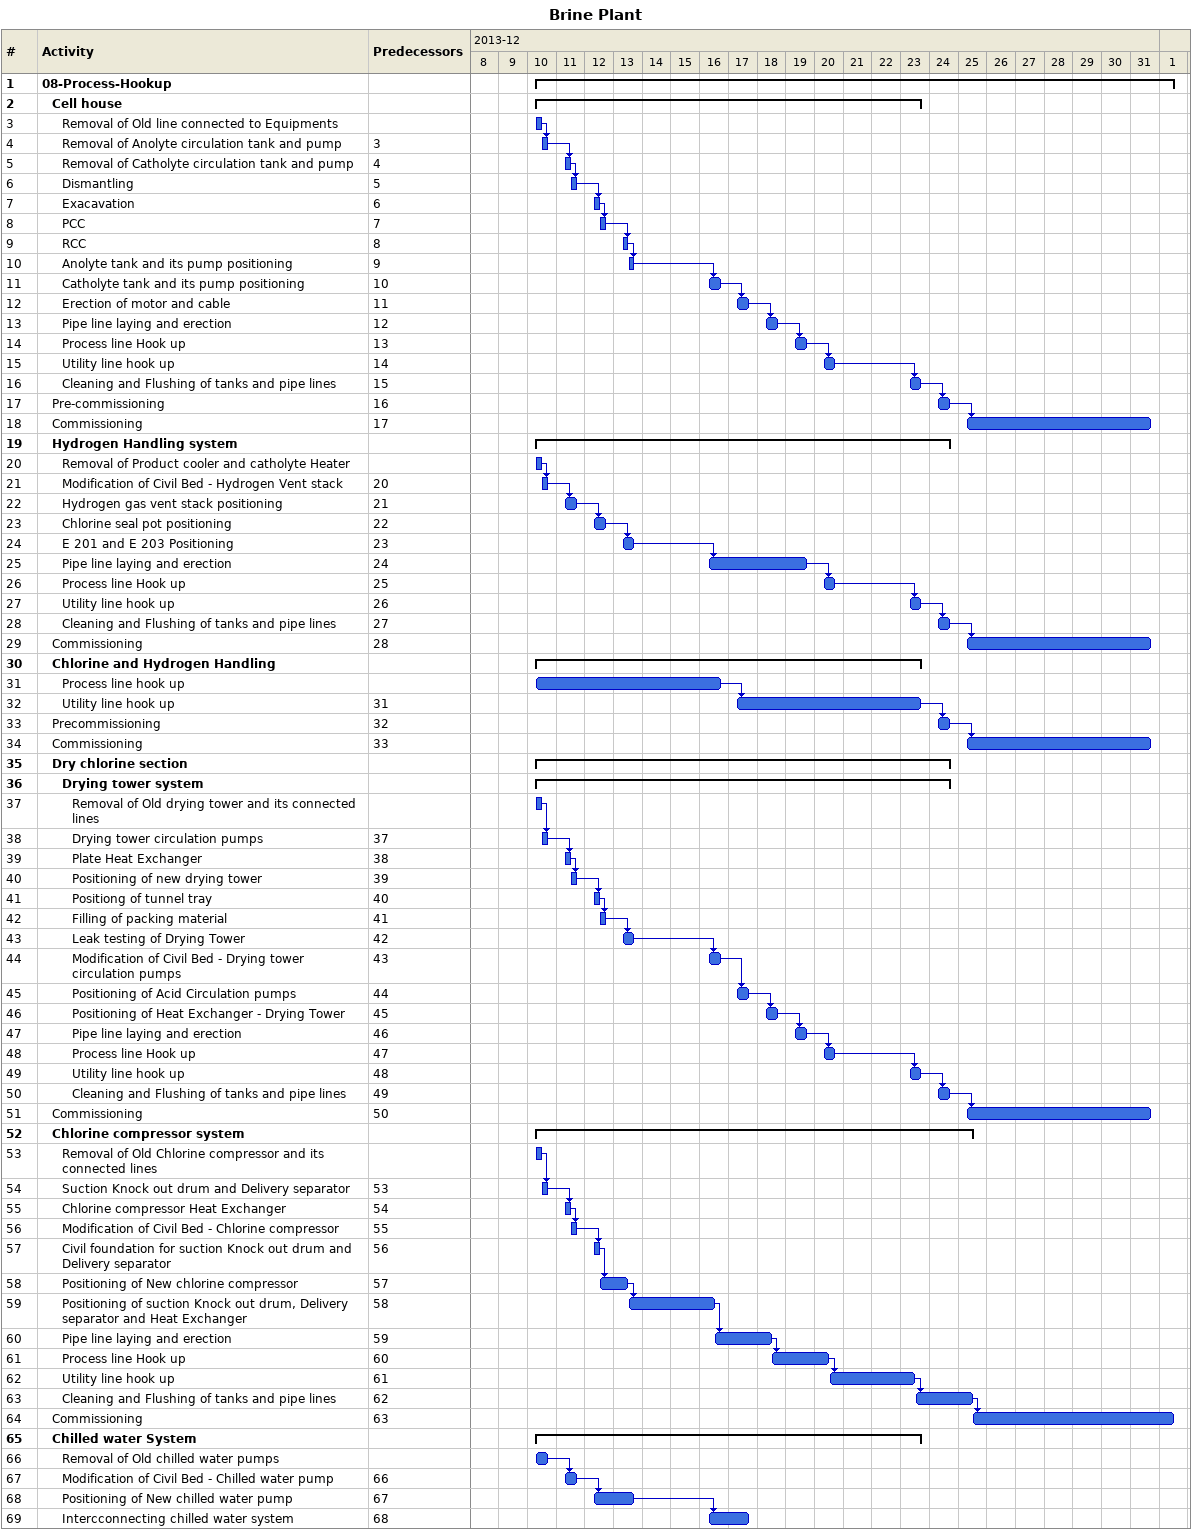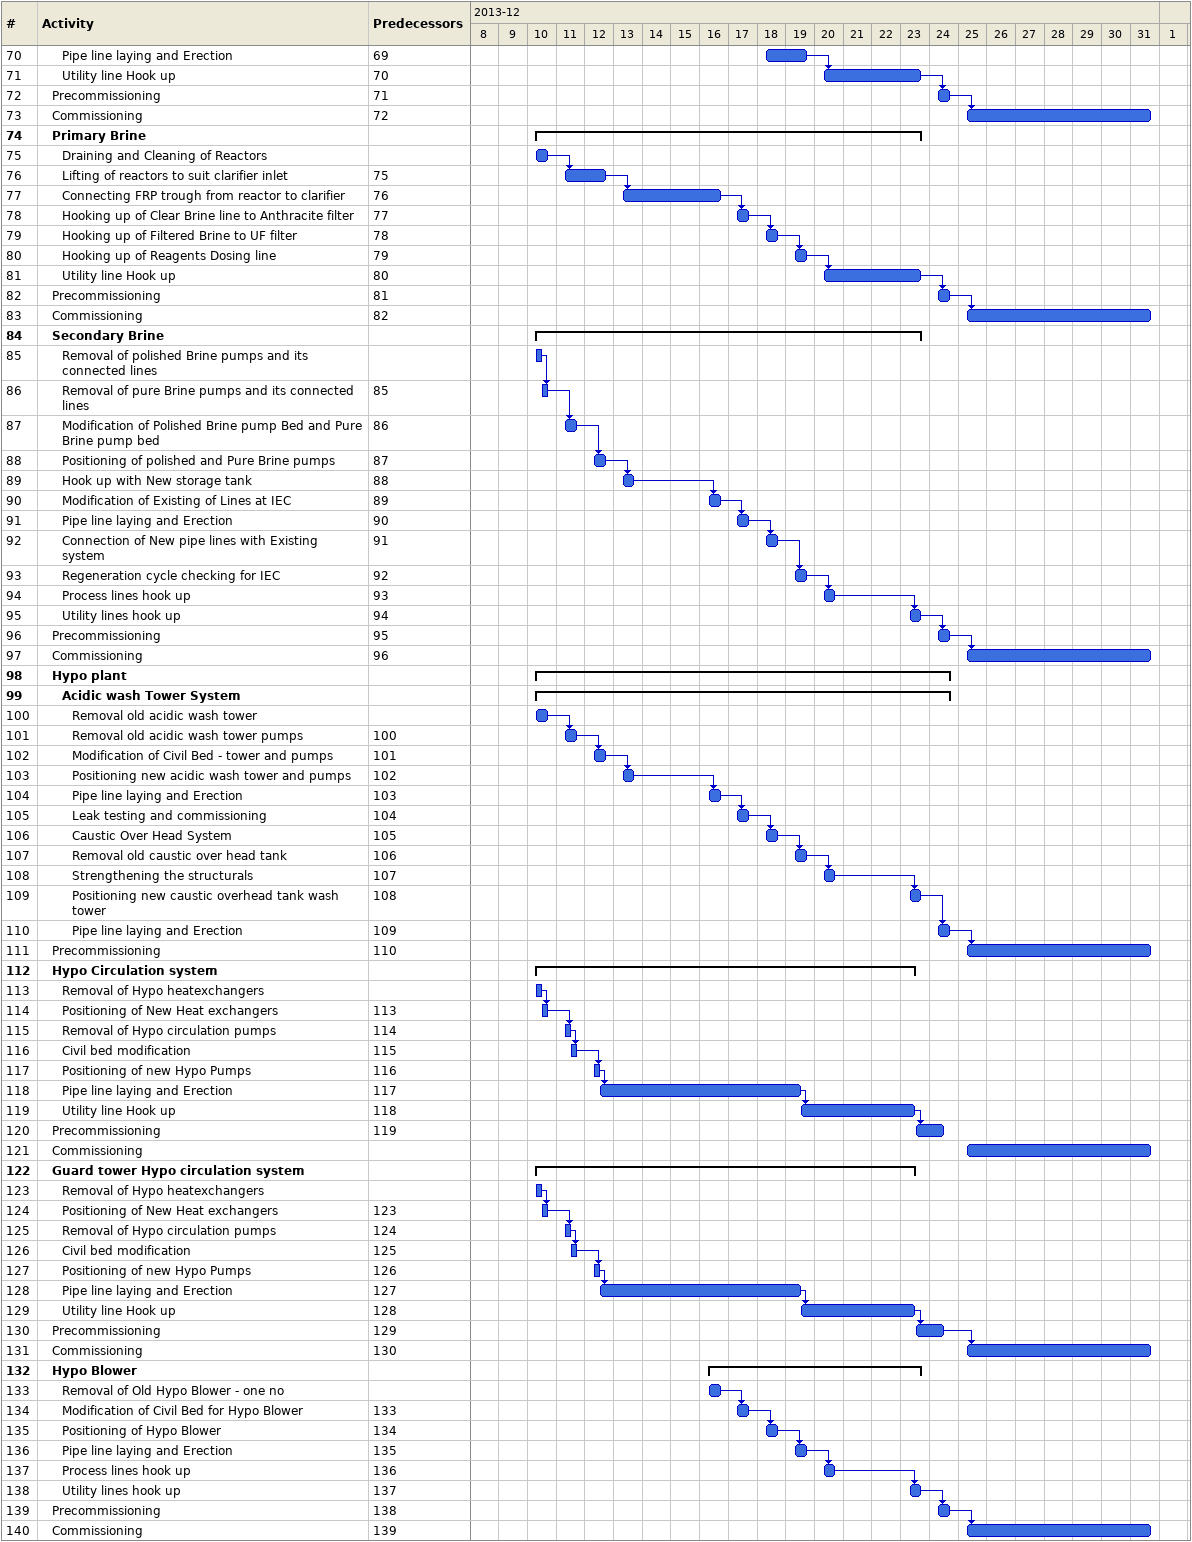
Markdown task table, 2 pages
Brine Plant

| ID | Level | Task | Start | Finish | Predecessors |
|---|---|---|---|---|---|
| 1 | 1 | **08-Process-Hookup** | 2013-12-10 | 2014-01-01 |  |
| 2 | 2 | **Cell house** | 2013-12-10 | 2013-12-23 |  |
| 3 | 3 | Removal of Old line connected to Equipments | 2013-12-10 | 2013-12-10 |  |
| 4 | 3 | Removal of Anolyte circulation tank and pump | 2013-12-10 | 2013-12-10 | 3 |
| 5 | 3 | Removal of Catholyte circulation tank and pump | 2013-12-11 | 2013-12-11 | 4 |
| 6 | 3 | Dismantling | 2013-12-11 | 2013-12-11 | 5 |
| 7 | 3 | Exacavation | 2013-12-12 | 2013-12-12 | 6 |
| 8 | 3 | PCC | 2013-12-12 | 2013-12-12 | 7 |
| 9 | 3 | RCC | 2013-12-13 | 2013-12-13 | 8 |
| 10 | 3 | Anolyte tank and its pump positioning | 2013-12-13 | 2013-12-13 | 9 |
| 11 | 3 | Catholyte tank and its pump positioning | 2013-12-16 | 2013-12-16 | 10 |
| 12 | 3 | Erection of motor and cable | 2013-12-17 | 2013-12-17 | 11 |
| 13 | 3 | Pipe line laying and erection | 2013-12-18 | 2013-12-18 | 12 |
| 14 | 3 | Process line Hook up | 2013-12-19 | 2013-12-19 | 13 |
| 15 | 3 | Utility line hook up | 2013-12-20 | 2013-12-20 | 14 |
| 16 | 3 | Cleaning and Flushing of tanks and pipe lines | 2013-12-23 | 2013-12-23 | 15 |
| 17 | 2 | Pre-commissioning | 2013-12-24 | 2013-12-24 | 16 |
| 18 | 2 | Commissioning | 2013-12-25 | 2013-12-31 | 17 |
| 19 | 2 | **Hydrogen Handling system** | 2013-12-10 | 2013-12-24 |  |
| 20 | 3 | Removal of Product cooler and catholyte Heater | 2013-12-10 | 2013-12-10 |  |
| 21 | 3 | Modification of Civil Bed - Hydrogen Vent stack | 2013-12-10 | 2013-12-10 | 20 |
| 22 | 3 | Hydrogen gas vent stack positioning | 2013-12-11 | 2013-12-11 | 21 |
| 23 | 3 | Chlorine seal pot positioning | 2013-12-12 | 2013-12-12 | 22 |
| 24 | 3 | E 201 and E 203 Positioning | 2013-12-13 | 2013-12-13 | 23 |
| 25 | 3 | Pipe line laying and erection | 2013-12-16 | 2013-12-19 | 24 |
| 26 | 3 | Process line Hook up | 2013-12-20 | 2013-12-20 | 25 |
| 27 | 3 | Utility line hook up | 2013-12-23 | 2013-12-23 | 26 |
| 28 | 3 | Cleaning and Flushing of tanks and pipe lines | 2013-12-24 | 2013-12-24 | 27 |
| 29 | 2 | Commissioning | 2013-12-25 | 2013-12-31 | 28 |
| 30 | 2 | **Chlorine and Hydrogen Handling** | 2013-12-10 | 2013-12-23 |  |
| 31 | 3 | Process line hook up | 2013-12-10 | 2013-12-16 |  |
| 32 | 3 | Utility line hook up | 2013-12-17 | 2013-12-23 | 31 |
| 33 | 2 | Precommissioning | 2013-12-24 | 2013-12-24 | 32 |
| 34 | 2 | Commissioning | 2013-12-25 | 2013-12-31 | 33 |
| 35 | 2 | **Dry chlorine section** | 2013-12-10 | 2013-12-24 |  |
| 36 | 3 | **Drying tower system** | 2013-12-10 | 2013-12-24 |  |
| 37 | 4 | Removal of Old drying tower and its connected lines | 2013-12-10 | 2013-12-10 |  |
| 38 | 4 | Drying tower circulation pumps | 2013-12-10 | 2013-12-10 | 37 |
| 39 | 4 | Plate Heat Exchanger | 2013-12-11 | 2013-12-11 | 38 |
| 40 | 4 | Positioning of new drying tower | 2013-12-11 | 2013-12-11 | 39 |
| 41 | 4 | Positiong of tunnel tray | 2013-12-12 | 2013-12-12 | 40 |
| 42 | 4 | Filling of packing material | 2013-12-12 | 2013-12-12 | 41 |
| 43 | 4 | Leak testing of Drying Tower | 2013-12-13 | 2013-12-13 | 42 |
| 44 | 4 | Modification of Civil Bed - Drying tower circulation pumps | 2013-12-16 | 2013-12-16 | 43 |
| 45 | 4 | Positioning of Acid Circulation pumps | 2013-12-17 | 2013-12-17 | 44 |
| 46 | 4 | Positioning of Heat Exchanger - Drying Tower | 2013-12-18 | 2013-12-18 | 45 |
| 47 | 4 | Pipe line laying and erection | 2013-12-19 | 2013-12-19 | 46 |
| 48 | 4 | Process line Hook up | 2013-12-20 | 2013-12-20 | 47 |
| 49 | 4 | Utility line hook up | 2013-12-23 | 2013-12-23 | 48 |
| 50 | 4 | Cleaning and Flushing of tanks and pipe lines | 2013-12-24 | 2013-12-24 | 49 |
| 51 | 2 | Commissioning | 2013-12-25 | 2013-12-31 | 50 |
| 52 | 2 | **Chlorine compressor system** | 2013-12-10 | 2013-12-25 |  |
| 53 | 3 | Removal of Old Chlorine compressor and its connected lines | 2013-12-10 | 2013-12-10 |  |
| 54 | 3 | Suction Knock out drum and Delivery separator | 2013-12-10 | 2013-12-10 | 53 |
| 55 | 3 | Chlorine compressor Heat Exchanger | 2013-12-11 | 2013-12-11 | 54 |
| 56 | 3 | Modification of Civil Bed - Chlorine compressor | 2013-12-11 | 2013-12-11 | 55 |
| 57 | 3 | Civil foundation for suction Knock out drum and Delivery separator | 2013-12-12 | 2013-12-12 | 56 |
| 58 | 3 | Positioning of New chlorine compressor | 2013-12-12 | 2013-12-13 | 57 |
| 59 | 3 | Positioning of suction Knock out drum, Delivery separator and Heat Exchanger | 2013-12-13 | 2013-12-16 | 58 |
| 60 | 3 | Pipe line laying and erection | 2013-12-16 | 2013-12-18 | 59 |
| 61 | 3 | Process line Hook up | 2013-12-18 | 2013-12-20 | 60 |
| 62 | 3 | Utility line hook up | 2013-12-20 | 2013-12-23 | 61 |
| 63 | 3 | Cleaning and Flushing of tanks and pipe lines | 2013-12-23 | 2013-12-25 | 62 |
| 64 | 2 | Commissioning | 2013-12-25 | 2014-01-01 | 63 |
| 65 | 2 | **Chilled water System** | 2013-12-10 | 2013-12-23 |  |
| 66 | 3 | Removal of Old chilled water pumps | 2013-12-10 | 2013-12-10 |  |
| 67 | 3 | Modification of Civil Bed - Chilled water pump | 2013-12-11 | 2013-12-11 | 66 |
| 68 | 3 | Positioning of New chilled water pump | 2013-12-12 | 2013-12-13 | 67 |
| 69 | 3 | Intercconnecting chilled water system | 2013-12-16 | 2013-12-17 | 68 |
| 70 | 3 | Pipe line laying and Erection | 2013-12-18 | 2013-12-19 | 69 |
| 71 | 3 | Utility line Hook up | 2013-12-20 | 2013-12-23 | 70 |
| 72 | 2 | Precommissioning | 2013-12-24 | 2013-12-24 | 71 |
| 73 | 2 | Commissioning | 2013-12-25 | 2013-12-31 | 72 |
| 74 | 2 | **Primary Brine** | 2013-12-10 | 2013-12-23 |  |
| 75 | 3 | Draining and Cleaning of Reactors | 2013-12-10 | 2013-12-10 |  |
| 76 | 3 | Lifting of reactors to suit clarifier inlet | 2013-12-11 | 2013-12-12 | 75 |
| 77 | 3 | Connecting FRP trough from reactor to clarifier | 2013-12-13 | 2013-12-16 | 76 |
| 78 | 3 | Hooking up of Clear Brine line to Anthracite filter | 2013-12-17 | 2013-12-17 | 77 |
| 79 | 3 | Hooking up of Filtered Brine to UF filter | 2013-12-18 | 2013-12-18 | 78 |
| 80 | 3 | Hooking up of Reagents Dosing line | 2013-12-19 | 2013-12-19 | 79 |
| 81 | 3 | Utility line Hook up | 2013-12-20 | 2013-12-23 | 80 |
| 82 | 2 | Precommissioning | 2013-12-24 | 2013-12-24 | 81 |
| 83 | 2 | Commissioning | 2013-12-25 | 2013-12-31 | 82 |
| 84 | 2 | **Secondary Brine** | 2013-12-10 | 2013-12-23 |  |
| 85 | 3 | Removal of polished Brine pumps and its connected lines | 2013-12-10 | 2013-12-10 |  |
| 86 | 3 | Removal of pure Brine pumps and its connected lines | 2013-12-10 | 2013-12-10 | 85 |
| 87 | 3 | Modification of Polished Brine pump Bed and Pure Brine pump bed | 2013-12-11 | 2013-12-11 | 86 |
| 88 | 3 | Positioning of polished and Pure Brine pumps | 2013-12-12 | 2013-12-12 | 87 |
| 89 | 3 | Hook up with New storage tank | 2013-12-13 | 2013-12-13 | 88 |
| 90 | 3 | Modification of Existing of Lines at IEC | 2013-12-16 | 2013-12-16 | 89 |
| 91 | 3 | Pipe line laying and Erection | 2013-12-17 | 2013-12-17 | 90 |
| 92 | 3 | Connection of New pipe lines with Existing system | 2013-12-18 | 2013-12-18 | 91 |
| 93 | 3 | Regeneration cycle checking for IEC | 2013-12-19 | 2013-12-19 | 92 |
| 94 | 3 | Process lines hook up | 2013-12-20 | 2013-12-20 | 93 |
| 95 | 3 | Utility lines hook up | 2013-12-23 | 2013-12-23 | 94 |
| 96 | 2 | Precommissioning | 2013-12-24 | 2013-12-24 | 95 |
| 97 | 2 | Commissioning | 2013-12-25 | 2013-12-31 | 96 |
| 98 | 2 | **Hypo plant** | 2013-12-10 | 2013-12-24 |  |
| 99 | 3 | **Acidic wash Tower System** | 2013-12-10 | 2013-12-24 |  |
| 100 | 4 | Removal old acidic wash tower | 2013-12-10 | 2013-12-10 |  |
| 101 | 4 | Removal old acidic wash tower pumps | 2013-12-11 | 2013-12-11 | 100 |
| 102 | 4 | Modification of Civil Bed - tower and pumps | 2013-12-12 | 2013-12-12 | 101 |
| 103 | 4 | Positioning new acidic wash tower and pumps | 2013-12-13 | 2013-12-13 | 102 |
| 104 | 4 | Pipe line laying and Erection | 2013-12-16 | 2013-12-16 | 103 |
| 105 | 4 | Leak testing and commissioning | 2013-12-17 | 2013-12-17 | 104 |
| 106 | 4 | Caustic Over Head System | 2013-12-18 | 2013-12-18 | 105 |
| 107 | 4 | Removal old caustic over head tank | 2013-12-19 | 2013-12-19 | 106 |
| 108 | 4 | Strengthening the structurals | 2013-12-20 | 2013-12-20 | 107 |
| 109 | 4 | Positioning new caustic overhead tank wash tower | 2013-12-23 | 2013-12-23 | 108 |
| 110 | 4 | Pipe line laying and Erection | 2013-12-24 | 2013-12-24 | 109 |
| 111 | 2 | Precommissioning | 2013-12-25 | 2013-12-31 | 110 |
| 112 | 2 | **Hypo Circulation system** | 2013-12-10 | 2013-12-23 |  |
| 113 | 3 | Removal of Hypo heatexchangers | 2013-12-10 | 2013-12-10 |  |
| 114 | 3 | Positioning of New Heat exchangers | 2013-12-10 | 2013-12-10 | 113 |
| 115 | 3 | Removal of Hypo circulation pumps | 2013-12-11 | 2013-12-11 | 114 |
| 116 | 3 | Civil bed modification | 2013-12-11 | 2013-12-11 | 115 |
| 117 | 3 | Positioning of new Hypo Pumps | 2013-12-12 | 2013-12-12 | 116 |
| 118 | 3 | Pipe line laying and Erection | 2013-12-12 | 2013-12-19 | 117 |
| 119 | 3 | Utility line Hook up | 2013-12-19 | 2013-12-23 | 118 |
| 120 | 2 | Precommissioning | 2013-12-23 | 2013-12-24 | 119 |
| 121 | 2 | Commissioning | 2013-12-25 | 2013-12-31 |  |
| 122 | 2 | **Guard tower Hypo circulation system** | 2013-12-10 | 2013-12-23 |  |
| 123 | 3 | Removal of Hypo heatexchangers | 2013-12-10 | 2013-12-10 |  |
| 124 | 3 | Positioning of New Heat exchangers | 2013-12-10 | 2013-12-10 | 123 |
| 125 | 3 | Removal of Hypo circulation pumps | 2013-12-11 | 2013-12-11 | 124 |
| 126 | 3 | Civil bed modification | 2013-12-11 | 2013-12-11 | 125 |
| 127 | 3 | Positioning of new Hypo Pumps | 2013-12-12 | 2013-12-12 | 126 |
| 128 | 3 | Pipe line laying and Erection | 2013-12-12 | 2013-12-19 | 127 |
| 129 | 3 | Utility line Hook up | 2013-12-19 | 2013-12-23 | 128 |
| 130 | 2 | Precommissioning | 2013-12-23 | 2013-12-24 | 129 |
| 131 | 2 | Commissioning | 2013-12-25 | 2013-12-31 | 130 |
| 132 | 2 | **Hypo Blower** | 2013-12-16 | 2013-12-23 |  |
| 133 | 3 | Removal of Old Hypo Blower - one no | 2013-12-16 | 2013-12-16 |  |
| 134 | 3 | Modification of Civil Bed for Hypo Blower | 2013-12-17 | 2013-12-17 | 133 |
| 135 | 3 | Positioning of Hypo Blower | 2013-12-18 | 2013-12-18 | 134 |
| 136 | 3 | Pipe line laying and Erection | 2013-12-19 | 2013-12-19 | 135 |
| 137 | 3 | Process lines hook up | 2013-12-20 | 2013-12-20 | 136 |
| 138 | 3 | Utility lines hook up | 2013-12-23 | 2013-12-23 | 137 |
| 139 | 2 | Precommissioning | 2013-12-24 | 2013-12-24 | 138 |
| 140 | 2 | Commissioning | 2013-12-25 | 2013-12-31 | 139 |
